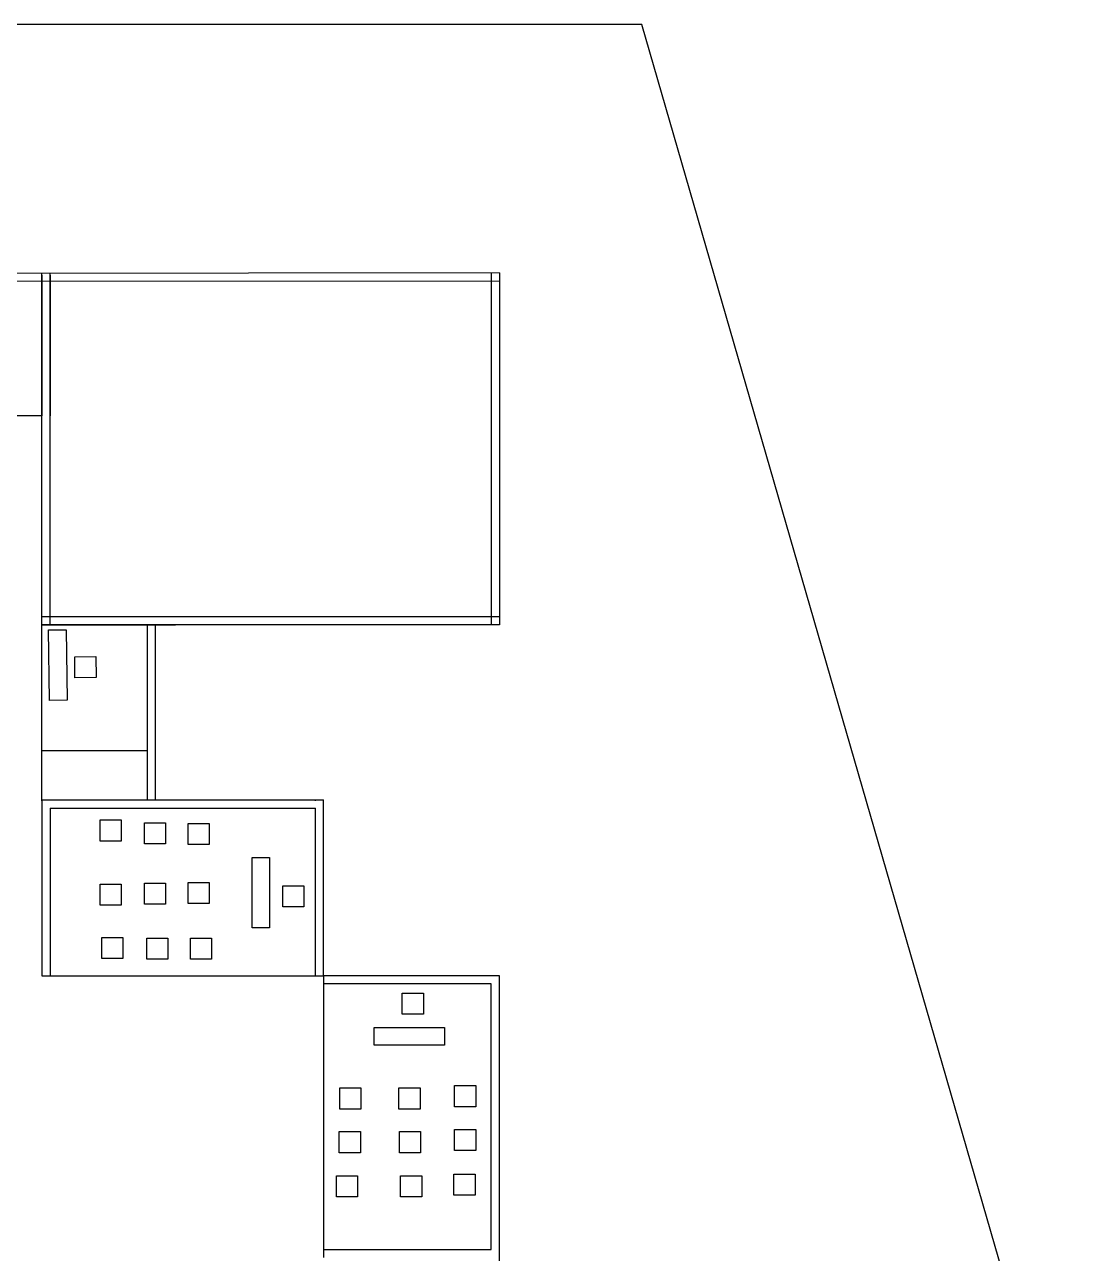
# Model space of a CAD drawing. Header units: inches. Extents: x 1919 to 4210, y 828 to 3049.
# Drawn here: x 2247.07 to 2276.79, y 1028.78 to 1063.69 of the extents above; entities that cross this region are included whole.
import ezdxf

# ---------------------------------------------------------------- set-up
doc = ezdxf.new("R2010")
doc.units = ezdxf.units.IN
doc.header["$MEASUREMENT"] = 0
doc.layers.add('BOUNDRY WALL', color=3, linetype='Continuous')

msp = doc.modelspace()

# ---------------------------------------------------------------- linework, layer by layer
for p, q in [((2260.55901, 1056.63821), (2201.3174, 1056.57829)), ((2247.55901, 1046.63821), (2247.55901, 1056.63821)), ((2247.55901, 1056.57829), (2247.55901, 1052.57829)), ((2247.78901, 1046.63821), (2247.78901, 1056.63821)), ((2247.78901, 1056.57829), (2247.78901, 1052.57829)), ((2260.32901, 1056.63821), (2260.32901, 1046.63821)), ((2260.55901, 1056.63821), (2260.55901, 1046.63821)), ((2260.55924, 1056.40821), (2217.78901, 1056.36495)), ((2247.55901, 1052.57829), (2242.55901, 1052.57829)), ((2260.55901, 1046.86821), (2247.55901, 1046.86821)), ((2247.55901, 1041.63821), (2247.55901, 1046.63821)), ((2247.55901, 1046.63821), (2251.35901, 1046.63821)), ((2260.55901, 1046.63821), (2247.55901, 1046.63821)), ((2247.74962, 1046.49487), (2248.24959, 1046.50041)), ((2247.77179, 1044.49499), (2247.74962, 1046.49487)), ((2248.24959, 1046.50041), (2248.27176, 1044.50054)), ((2250.55901, 1041.66564), (2250.55901, 1046.63821)), ((2250.78901, 1041.66564), (2250.78901, 1046.63821)), ((2248.48994, 1045.73419), (2249.0899, 1045.74084)), ((2248.49659, 1045.13423), (2248.48994, 1045.73419)), ((2249.0899, 1045.74084), (2249.09655, 1045.14088)), ((2249.09655, 1045.14088), (2248.49659, 1045.13423)), ((2248.27176, 1044.50054), (2247.77179, 1044.49499)), ((2247.55901, 1043.06595), (2250.55901, 1043.06595)), ((2247.55901, 1041.66564), (2247.55901, 1036.66564)), ((2247.55901, 1041.66564), (2255.55901, 1041.66564)), ((2247.55901, 1041.66564), (2250.55901, 1041.66564)), ((2255.32901, 1041.63821), (2255.32901, 1041.66564)), ((2255.55901, 1036.66564), (2255.55901, 1041.66564)), ((2247.78901, 1041.43564), (2255.32901, 1041.43564)), ((2247.78901, 1041.43564), (2247.78901, 1036.66564)), ((2255.32901, 1036.66564), (2255.32901, 1041.43564)), ((2249.21319, 1041.09661), (2249.81319, 1041.09661)), ((2249.21319, 1040.49661), (2249.21319, 1041.09661)), ((2249.21319, 1041.09661), (2249.81319, 1041.09661)), ((2249.81319, 1041.09661), (2249.81319, 1040.49661)), ((2249.81319, 1041.09661), (2249.81319, 1040.49661)), ((2250.47094, 1040.4159), (2250.47094, 1041.0159)), ((2250.47094, 1041.0159), (2251.07094, 1041.0159)), ((2250.47094, 1040.4159), (2250.47094, 1041.0159)), ((2250.47094, 1041.0159), (2251.07094, 1041.0159)), ((2251.07094, 1041.0159), (2251.07094, 1040.4159)), ((2251.07094, 1041.0159), (2251.07094, 1040.4159)), ((2251.71257, 1040.39977), (2251.71257, 1040.99977)), ((2251.71257, 1040.99977), (2252.31257, 1040.99977)), ((2251.71257, 1040.39977), (2251.71257, 1040.99977)), ((2251.71257, 1040.99977), (2252.31257, 1040.99977)), ((2252.31257, 1040.99977), (2252.31257, 1040.39977)), ((2252.31257, 1040.99977), (2252.31257, 1040.39977)), ((2249.81319, 1040.49661), (2249.21319, 1040.49661)), ((2249.81319, 1040.49661), (2249.21319, 1040.49661)), ((2251.07094, 1040.4159), (2250.47094, 1040.4159)), ((2251.07094, 1040.4159), (2250.47094, 1040.4159)), ((2252.31257, 1040.39977), (2251.71257, 1040.39977)), ((2252.31257, 1040.39977), (2251.71257, 1040.39977)), ((2253.52895, 1038.02709), (2253.52895, 1040.02709)), ((2253.52895, 1040.02709), (2254.02895, 1040.02709)), ((2254.02895, 1040.02709), (2254.02895, 1038.02709)), ((2249.21319, 1039.27269), (2249.81319, 1039.27269)), ((2249.21319, 1038.67269), (2249.21319, 1039.27269)), ((2249.21319, 1039.27269), (2249.81319, 1039.27269)), ((2249.81319, 1039.27269), (2249.81319, 1038.67269)), ((2249.81319, 1039.27269), (2249.81319, 1038.67269)), ((2250.47094, 1038.70498), (2250.47094, 1039.30498)), ((2250.47094, 1039.30498), (2251.07094, 1039.30498)), ((2250.47094, 1038.70498), (2250.47094, 1039.30498)), ((2250.47094, 1039.30498), (2251.07094, 1039.30498)), ((2251.07094, 1039.30498), (2251.07094, 1038.70498)), ((2251.07094, 1039.30498), (2251.07094, 1038.70498)), ((2251.71257, 1038.72112), (2251.71257, 1039.32112)), ((2251.71257, 1039.32112), (2252.31257, 1039.32112)), ((2251.71257, 1038.72112), (2251.71257, 1039.32112)), ((2251.71257, 1039.32112), (2252.31257, 1039.32112)), ((2252.31257, 1039.32112), (2252.31257, 1038.72112)), ((2252.31257, 1039.32112), (2252.31257, 1038.72112)), ((2254.40545, 1038.62428), (2254.40545, 1039.22428)), ((2254.40545, 1039.22428), (2255.00545, 1039.22428)), ((2255.00545, 1039.22428), (2255.00545, 1038.62428)), ((2251.07094, 1038.70498), (2250.47094, 1038.70498)), ((2251.07094, 1038.70498), (2250.47094, 1038.70498)), ((2252.31257, 1038.72112), (2251.71257, 1038.72112)), ((2252.31257, 1038.72112), (2251.71257, 1038.72112)), ((2249.81319, 1038.67269), (2249.21319, 1038.67269)), ((2249.81319, 1038.67269), (2249.21319, 1038.67269)), ((2255.00545, 1038.62428), (2254.40545, 1038.62428)), ((2254.02895, 1038.02709), (2253.52895, 1038.02709)), ((2249.26156, 1037.15546), (2249.26156, 1037.75546)), ((2249.26156, 1037.75546), (2249.86156, 1037.75546)), ((2249.26156, 1037.15546), (2249.26156, 1037.75546)), ((2249.26156, 1037.75546), (2249.86156, 1037.75546)), ((2249.86156, 1037.75546), (2249.86156, 1037.15546)), ((2249.86156, 1037.75546), (2249.86156, 1037.15546)), ((2250.53544, 1037.13932), (2250.53544, 1037.73932)), ((2250.53544, 1037.73932), (2251.13544, 1037.73932)), ((2250.53544, 1037.13932), (2250.53544, 1037.73932)), ((2250.53544, 1037.73932), (2251.13544, 1037.73932)), ((2251.13544, 1037.73932), (2251.13544, 1037.13932)), ((2251.13544, 1037.73932), (2251.13544, 1037.13932)), ((2251.77707, 1037.13932), (2251.77707, 1037.73932)), ((2251.77707, 1037.73932), (2252.37707, 1037.73932)), ((2251.77707, 1037.13932), (2251.77707, 1037.73932)), ((2251.77707, 1037.73932), (2252.37707, 1037.73932)), ((2252.37707, 1037.73932), (2252.37707, 1037.13932)), ((2252.37707, 1037.73932), (2252.37707, 1037.13932)), ((2249.86156, 1037.15546), (2249.26156, 1037.15546)), ((2249.86156, 1037.15546), (2249.26156, 1037.15546)), ((2251.13544, 1037.13932), (2250.53544, 1037.13932)), ((2251.13544, 1037.13932), (2250.53544, 1037.13932)), ((2252.37707, 1037.13932), (2251.77707, 1037.13932)), ((2252.37707, 1037.13932), (2251.77707, 1037.13932)), ((2247.55901, 1036.66564), (2255.55901, 1036.66564)), ((2260.55901, 1036.66564), (2255.55901, 1036.66564)), ((2255.55901, 1036.66564), (2255.55901, 1028.66564)), ((2260.55901, 1028.21019), (2260.55901, 1036.66564)), ((2260.32901, 1036.43564), (2255.55901, 1036.43564)), ((2260.32901, 1028.89564), (2260.32901, 1036.43564)), ((2257.80052, 1035.57616), (2257.80052, 1036.17616)), ((2257.80052, 1036.17616), (2258.40052, 1036.17616)), ((2258.40052, 1036.17616), (2258.40052, 1035.57616)), ((2258.40052, 1035.57616), (2257.80052, 1035.57616)), ((2256.99771, 1035.19965), (2258.99771, 1035.19965)), ((2256.99771, 1034.69965), (2256.99771, 1035.19965)), ((2258.99771, 1035.19965), (2258.99771, 1034.69965)), ((2258.99771, 1034.69965), (2256.99771, 1034.69965)), ((2256.02503, 1032.88328), (2256.02503, 1033.48328)), ((2256.02503, 1033.48328), (2256.62503, 1033.48328)), ((2256.02503, 1032.88328), (2256.02503, 1033.48328)), ((2256.02503, 1033.48328), (2256.62503, 1033.48328)), ((2256.62503, 1033.48328), (2256.62503, 1032.88328)), ((2256.62503, 1033.48328), (2256.62503, 1032.88328)), ((2257.70368, 1032.88328), (2257.70368, 1033.48328)), ((2257.70368, 1033.48328), (2258.30368, 1033.48328)), ((2257.70368, 1032.88328), (2257.70368, 1033.48328)), ((2257.70368, 1033.48328), (2258.30368, 1033.48328)), ((2258.30368, 1033.48328), (2258.30368, 1032.88328)), ((2258.30368, 1033.48328), (2258.30368, 1032.88328)), ((2259.28548, 1032.94778), (2259.28548, 1033.54778)), ((2259.28548, 1033.54778), (2259.88548, 1033.54778)), ((2259.28548, 1032.94778), (2259.28548, 1033.54778)), ((2259.28548, 1033.54778), (2259.88548, 1033.54778)), ((2259.88548, 1033.54778), (2259.88548, 1032.94778)), ((2259.88548, 1033.54778), (2259.88548, 1032.94778)), ((2256.62503, 1032.88328), (2256.02503, 1032.88328)), ((2256.62503, 1032.88328), (2256.02503, 1032.88328)), ((2258.30368, 1032.88328), (2257.70368, 1032.88328)), ((2258.30368, 1032.88328), (2257.70368, 1032.88328)), ((2259.88548, 1032.94778), (2259.28548, 1032.94778)), ((2259.88548, 1032.94778), (2259.28548, 1032.94778)), ((2256.00889, 1031.64165), (2256.00889, 1032.24165)), ((2256.00889, 1032.24165), (2256.60889, 1032.24165)), ((2256.00889, 1031.64165), (2256.00889, 1032.24165)), ((2256.00889, 1032.24165), (2256.60889, 1032.24165)), ((2256.60889, 1032.24165), (2256.60889, 1031.64165)), ((2256.60889, 1032.24165), (2256.60889, 1031.64165)), ((2257.71981, 1031.64165), (2257.71981, 1032.24165)), ((2257.71981, 1032.24165), (2258.31981, 1032.24165)), ((2257.71981, 1031.64165), (2257.71981, 1032.24165)), ((2257.71981, 1032.24165), (2258.31981, 1032.24165)), ((2258.31981, 1032.24165), (2258.31981, 1031.64165)), ((2258.31981, 1032.24165), (2258.31981, 1031.64165)), ((2259.28548, 1031.70615), (2259.28548, 1032.30615)), ((2259.28548, 1032.30615), (2259.88548, 1032.30615)), ((2259.28548, 1031.70615), (2259.28548, 1032.30615)), ((2259.28548, 1032.30615), (2259.88548, 1032.30615)), ((2259.88548, 1032.30615), (2259.88548, 1031.70615)), ((2259.88548, 1032.30615), (2259.88548, 1031.70615)), ((2256.60889, 1031.64165), (2256.00889, 1031.64165)), ((2256.60889, 1031.64165), (2256.00889, 1031.64165)), ((2258.31981, 1031.64165), (2257.71981, 1031.64165)), ((2258.31981, 1031.64165), (2257.71981, 1031.64165)), ((2259.88548, 1031.70615), (2259.28548, 1031.70615)), ((2259.88548, 1031.70615), (2259.28548, 1031.70615)), ((2259.26934, 1030.43227), (2259.26934, 1031.03227)), ((2259.26934, 1031.03227), (2259.86934, 1031.03227)), ((2259.26934, 1030.43227), (2259.26934, 1031.03227)), ((2259.26934, 1031.03227), (2259.86934, 1031.03227)), ((2259.86934, 1031.03227), (2259.86934, 1030.43227)), ((2259.86934, 1031.03227), (2259.86934, 1030.43227)), ((2255.92819, 1030.3839), (2255.92819, 1030.9839)), ((2255.92819, 1030.9839), (2256.52819, 1030.9839)), ((2255.92819, 1030.3839), (2255.92819, 1030.9839)), ((2255.92819, 1030.9839), (2256.52819, 1030.9839)), ((2256.52819, 1030.9839), (2256.52819, 1030.3839)), ((2256.52819, 1030.9839), (2256.52819, 1030.3839)), ((2257.75211, 1030.3839), (2257.75211, 1030.9839)), ((2257.75211, 1030.9839), (2258.35211, 1030.9839)), ((2257.75211, 1030.3839), (2257.75211, 1030.9839)), ((2257.75211, 1030.9839), (2258.35211, 1030.9839)), ((2258.35211, 1030.9839), (2258.35211, 1030.3839)), ((2258.35211, 1030.9839), (2258.35211, 1030.3839)), ((2256.52819, 1030.3839), (2255.92819, 1030.3839)), ((2258.35211, 1030.3839), (2257.75211, 1030.3839)), ((2259.86934, 1030.43227), (2259.26934, 1030.43227)), ((2259.86934, 1030.43227), (2259.26934, 1030.43227)), ((2255.55901, 1028.89564), (2260.32901, 1028.89564))]:
    msp.add_line(p, q)
at = {"layer": 'BOUNDRY WALL'}
msp.add_lwpolyline([(2274.98398, 1027.82972), (2264.60376, 1063.69477), (2153.31648, 1063.69477), (2153.31648, 987.85057), (2268.89491, 987.46017), (2264.12696, 997.95311, -0.41421356), (2266.68914, 1007.51528), (2270.41176, 1009.66454, 0.38795748), (2275.52601, 1026.43677, -0.01985906), (2275.43226, 1026.65577), (2274.98398, 1027.82972)], format="xyb", dxfattribs=at)

doc.saveas('drawing.dxf')
